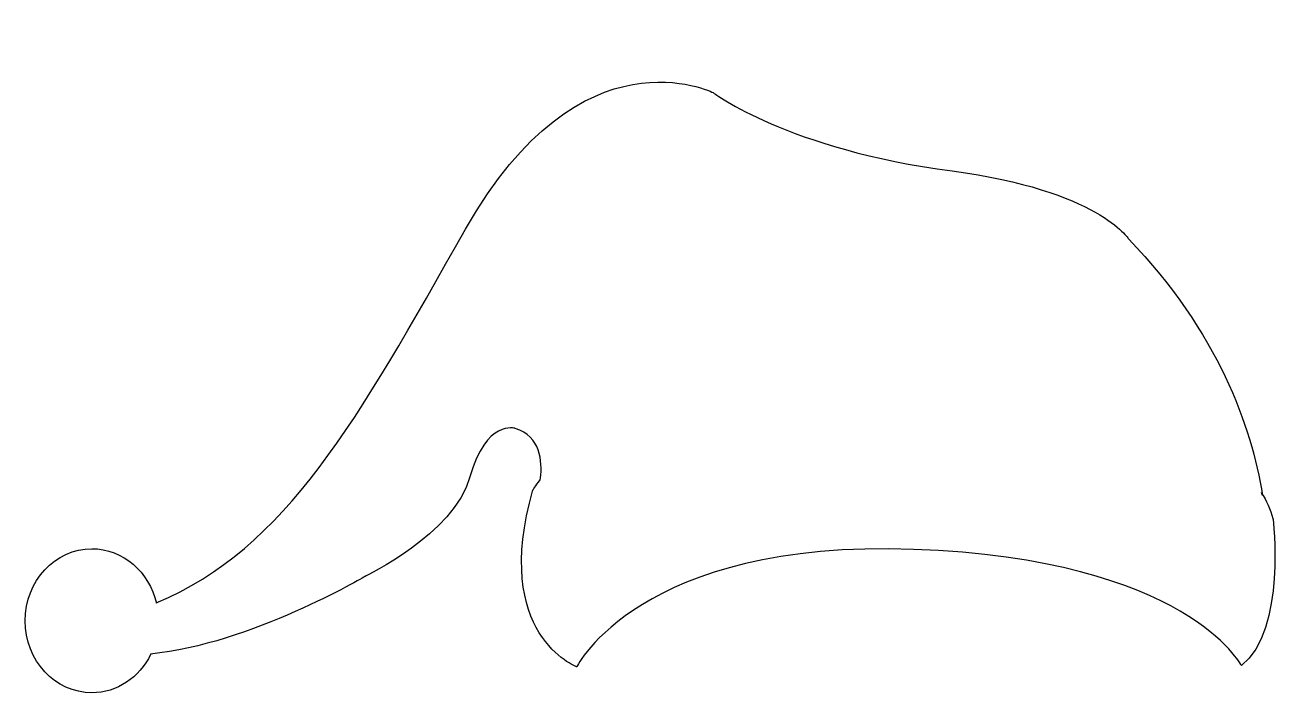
# Model space of a CAD drawing. Header units: centimetres. Extents: x -11.1 to 11.3, y -5.4 to 6.4.
import ezdxf

# ---------------------------------------------------------------- set-up
doc = ezdxf.new("R2010")
doc.units = ezdxf.units.CM
doc.header["$MEASUREMENT"] = 0
doc.layers.add('Camada 1', color=7, linetype='Continuous')

msp = doc.modelspace()

# ---------------------------------------------------------------- linework, layer by layer
at = {"layer": 'Camada 1'}
msp.add_open_spline([(-1.94366, -1.6358), (-2.03224, -1.74888), (-2.07378, -1.81633), (-2.07378, -1.81633), (-2.07378, -1.81633), (-2.80522, -4.3808), (-1.29905, -4.95053), (-1.29905, -4.95053), (-1.29905, -4.95053), (-1.29905, -4.95053), (-0.1832, -2.694), (4.66431, -2.86919), (4.66431, -2.86919), (9.51179, -3.04437), (10.46548, -4.92786), (10.46548, -4.92786), (10.46548, -4.92786), (10.46548, -4.92786), (10.47429, -4.9186), (10.46548, -4.92786), (10.46548, -4.92786), (11.26876, -4.29596), (11.02341, -2.3205), (11.02341, -2.3205), (11.02341, -2.3205), (10.97851, -2.16045), (10.9099, -2.0076), (10.82145, -1.86174), (10.82145, -1.86174), (10.82145, -1.86174), (10.83957, -1.91175), (10.83957, -1.91175), (10.83957, -1.91175), (10.64476, -0.68522), (10.05675, 0.96951), (8.4711, 2.62779), (8.4711, 2.62779), (8.4711, 2.62779), (7.92828, 3.49578), (5.34785, 3.83524), (5.34785, 3.83524), (2.4334, 4.21927), (1.12133, 5.21961), (1.12133, 5.21961), (1.12133, 5.21961), (1.12133, 5.21961), (-1.22216, 6.4174), (-3.26485, 2.80637), (-3.26485, 2.80637), (-5.18991, -0.59924), (-6.42869, -2.84743), (-8.73916, -3.81806), (-8.73916, -3.81806), (-8.73916, -3.81806), (-8.73699, -3.82293), (-8.73699, -3.82293), (-8.73699, -3.82293), (-8.86524, -3.2682), (-9.32873, -2.85743), (-9.87983, -2.85743), (-9.87983, -2.85743), (-10.53145, -2.85743), (-11.05871, -3.42878), (-11.05871, -4.13378), (-11.05871, -4.13378), (-11.05871, -4.83876), (-10.53145, -5.41013), (-9.87983, -5.41013), (-9.87983, -5.41013), (-9.43006, -5.41013), (-9.03867, -5.13652), (-8.84023, -4.73438), (-8.84023, -4.73438), (-8.84023, -4.73438), (-8.841, -4.72287), (-8.841, -4.72287), (-8.841, -4.72287), (-7.0784, -4.55438), (-5.04455, -3.34809), (-5.04455, -3.34809), (-5.04455, -3.34809), (-5.04455, -3.34809), (-3.47494, -2.60488), (-3.18924, -1.58565), (-3.18924, -1.58565), (-2.90397, -0.56597), (-2.38554, -0.72607), (-2.38554, -0.72607), (-2.38554, -0.72607), (-1.9339, -0.86408), (-1.90609, -1.31493), (-1.9385, -1.60263), (-1.9385, -1.60263), (-1.9385, -1.60263), (-1.94366, -1.6358), (-1.94366, -1.6358)], degree=3, knots=[0, 0, 0, 0, 0.04, 0.04, 0.04, 0.04, 0.08, 0.08, 0.08, 0.08, 0.12, 0.12, 0.12, 0.12, 0.16, 0.16, 0.16, 0.16, 0.2, 0.2, 0.2, 0.2, 0.24, 0.24, 0.24, 0.24, 0.28, 0.28, 0.28, 0.28, 0.32, 0.32, 0.32, 0.32, 0.36, 0.36, 0.36, 0.36, 0.4, 0.4, 0.4, 0.4, 0.44, 0.44, 0.44, 0.44, 0.48, 0.48, 0.48, 0.48, 0.52, 0.52, 0.52, 0.52, 0.56, 0.56, 0.56, 0.56, 0.6, 0.6, 0.6, 0.6, 0.64, 0.64, 0.64, 0.64, 0.68, 0.68, 0.68, 0.68, 0.72, 0.72, 0.72, 0.72, 0.76, 0.76, 0.76, 0.76, 0.8, 0.8, 0.8, 0.8, 0.84, 0.84, 0.84, 0.84, 0.88, 0.88, 0.88, 0.88, 0.92, 0.92, 0.92, 0.92, 1, 1, 1, 1], dxfattribs=at)

doc.saveas('drawing.dxf')
